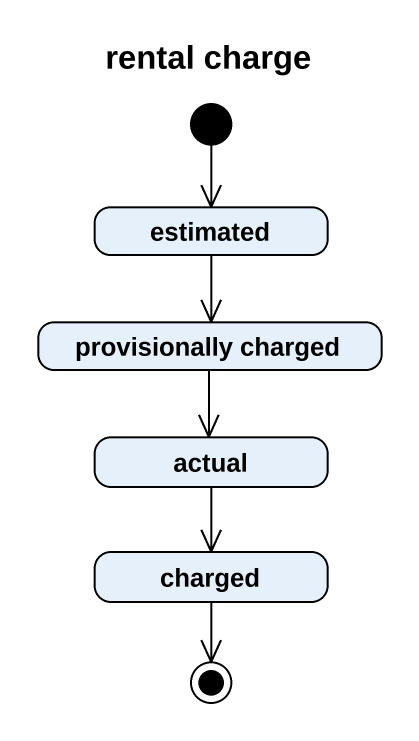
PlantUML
@startuml
title rental charge
hide empty description
state estimated
state "provisionally charged" as provisionally_charged
state actual
state charged
[*] --> estimated
estimated --> provisionally_charged
provisionally_charged --> actual
actual --> charged
charged --> [*]
@enduml
